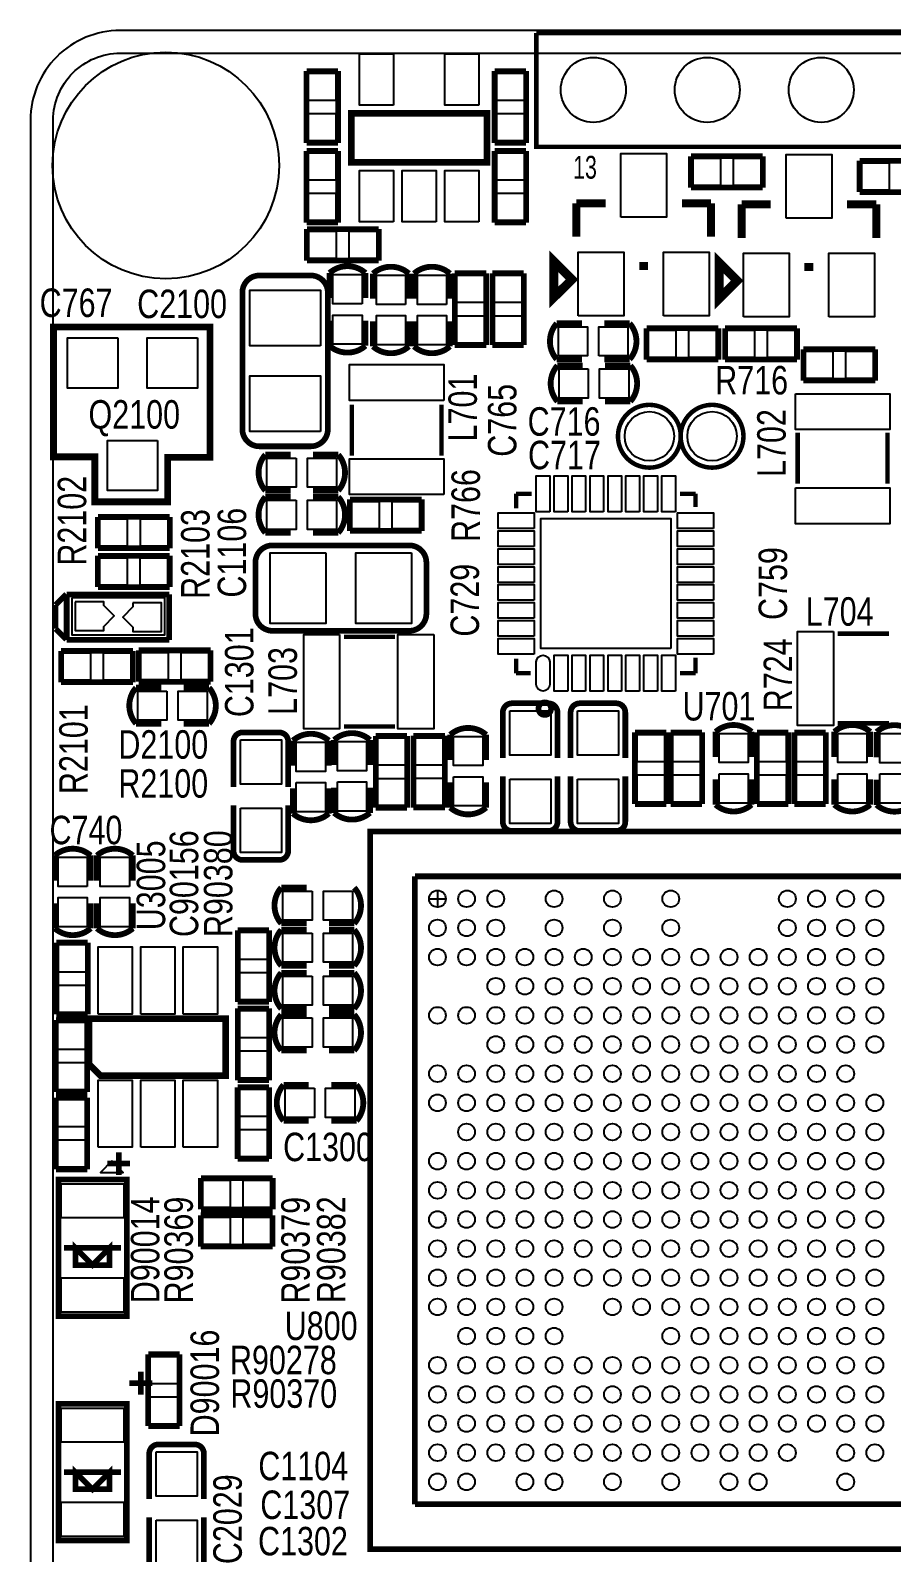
# Model space of a CAD drawing. Extents: x -9 to 138, y -41 to 19.
# Drawn here: x -9.07 to 10.12, y -14.58 to 19.36 of the extents above; entities that cross this region are included whole.
import ezdxf
from ezdxf.enums import TextEntityAlignment as Align

# ---------------------------------------------------------------- set-up
doc = ezdxf.new("R2010")
doc.units = 0
doc.header["$MEASUREMENT"] = 0
doc.layers.get('0').update_dxf_attribs({"linetype": 'CONTINUOUS'})
for name, color, linetype in [('BG_OUTLINE', 3, 'CONTINUOUS'), ('DF_DRAWING_ORIGIN', 4, 'CONTINUOUS'), ('PG_SILKSCREEN_TOP', 6, 'CONTINUOUS'), ('PG_SOLDERMASK_TOP', 5, 'CONTINUOUS'), ('PIN_SOLDERMASK_TOP', 7, 'CONTINUOUS'), ('RD_SILKSCREEN_TOP', 8, 'CONTINUOUS'), ('RKI_ALL', 9, 'CONTINUOUS')]:
    doc.layers.add(name, color=color, linetype=linetype)

# ---------------------------------------------------------------- blocks, each defined once
blk = doc.blocks.new('FIGURE_CROSS')
for points in [[(-0.5, 0), (0.5, 0)], [(0, 0.5), (0, -0.5)]]:
    blk.add_lwpolyline(points)

msp = doc.modelspace()

# ---------------------------------------------------------------- linework, layer by layer
at = {"layer": 'BG_OUTLINE', "color": 1}
msp.add_lwpolyline([(46.53, 17.36, 0.414212), (44.53, 19.359), (-7.07, 19.359, 0.414214), (-9.07, 17.36), (-9.07, 1.61), (-9.07, -35.64, 0.414214), (-7.07, -37.64), (44.53, -37.64, 0.414214), (46.53, -35.64), (46.53, -23.64)], format="xyb", close=True, dxfattribs=at)
at = {"layer": 'PG_SILKSCREEN_TOP', "color": 1}
for points, const_width in [([(2.205, 19.304), (35.225, 19.304), (35.225, 16.764)], 0.1), ([(35.225, 16.764), (2.205, 16.764), (2.205, 19.304)], 0.1), ([(-2.915, 18.453), (-2.215, 18.453)], 0.127), ([(-2.915, 16.853), (-2.915, 18.453)], 0.127), ([(-2.215, 18.453), (-2.215, 16.853)], 0.127), ([(1.276, 18.453), (1.976, 18.453)], 0.127), ([(1.276, 16.853), (1.276, 18.453)], 0.127), ([(1.976, 18.453), (1.976, 16.853)], 0.127), ([(-2.215, 16.853), (-2.915, 16.853)], 0.127), ([(-2.915, 15.075), (-2.915, 16.675)], 0.127), ([(-2.915, 16.675), (-2.215, 16.675)], 0.127), ([(-2.215, 16.675), (-2.215, 15.075)], 0.127), ([(1.976, 16.853), (1.276, 16.853)], 0.127), ([(1.276, 16.675), (1.976, 16.675)], 0.127), ([(1.276, 15.075), (1.276, 16.675)], 0.127), ([(1.976, 16.675), (1.976, 15.075)], 0.127), ([(5.652, 15.855), (5.652, 16.555)], 0.127), ([(5.652, 16.555), (7.252, 16.555)], 0.127), ([(7.252, 16.555), (7.252, 15.855)], 0.127), ([(9.411, 15.754), (9.411, 16.454)], 0.127), ([(9.411, 16.454), (11.011, 16.454)], 0.127), ([(7.252, 15.855), (5.652, 15.855)], 0.127), ([(11.011, 15.754), (9.411, 15.754)], 0.127), ([(3.097, 14.76), (3.097, 15.508)], 0.178), ([(3.097, 15.508), (3.747, 15.508)], 0.178), ([(5.448, 15.508), (6.097, 15.508)], 0.178), ([(6.097, 15.508), (6.097, 14.76)], 0.178), ([(6.78, 14.734), (6.78, 15.483)], 0.178), ([(6.78, 15.483), (7.429, 15.483)], 0.178), ([(9.131, 15.483), (9.78, 15.483)], 0.178), ([(9.78, 15.483), (9.78, 14.734)], 0.178), ([(-2.215, 15.075), (-2.915, 15.075)], 0.127), ([(-2.908, 14.23), (-2.908, 14.93)], 0.127), ([(-2.908, 14.93), (-1.308, 14.93)], 0.127), ([(-1.308, 14.93), (-1.308, 14.23)], 0.127), ([(1.976, 15.075), (1.276, 15.075)], 0.127), ([(-1.308, 14.23), (-2.908, 14.23)], 0.127), ([(-1.605, 13.953), (-1.605, 13.391)], 0.13), ([(-0.636, 13.94), (-0.636, 13.377)], 0.13), ([(0.278, 13.94), (0.278, 13.377)], 0.13), ([(0.388, 13.946), (1.088, 13.946)], 0.127), ([(0.388, 12.345), (0.388, 13.946)], 0.127), ([(1.088, 13.946), (1.088, 12.345)], 0.127), ([(1.226, 13.946), (1.926, 13.946)], 0.127), ([(1.226, 12.345), (1.226, 13.946)], 0.127), ([(1.926, 13.946), (1.926, 12.345)], 0.127), ([(4.498, 14.108), (4.697, 14.108)], 0.178), ([(8.181, 14.083), (8.38, 14.083)], 0.178), ([(-1.605, 12.328), (-1.605, 12.891)], 0.13), ([(-0.636, 12.314), (-0.636, 12.877)], 0.13), ([(0.278, 12.314), (0.278, 12.877)], 0.13), ([(4.661, 12.02), (4.661, 12.72)], 0.127), ([(4.661, 12.72), (6.261, 12.72)], 0.127), ([(6.261, 12.72), (6.261, 12.02)], 0.127), ([(6.413, 12.02), (6.413, 12.72)], 0.127), ([(6.413, 12.72), (8.014, 12.72)], 0.127), ([(8.014, 12.72), (8.014, 12.02)], 0.127), ([(1.088, 12.345), (0.388, 12.345)], 0.127), ([(1.926, 12.345), (1.226, 12.345)], 0.127), ([(8.158, 11.552), (8.158, 12.252)], 0.127), ([(8.158, 12.252), (9.759, 12.252)], 0.127), ([(9.759, 12.252), (9.759, 11.552)], 0.127), ([(2.659, 12.028), (3.222, 12.028)], 0.13), ([(2.675, 11.888), (3.237, 11.888)], 0.13), ([(4.285, 12.028), (3.722, 12.028)], 0.13), ([(4.3, 11.888), (3.737, 11.888)], 0.13), ([(6.261, 12.02), (4.661, 12.02)], 0.127), ([(8.014, 12.02), (6.413, 12.02)], 0.127), ([(9.759, 11.552), (8.158, 11.552)], 0.127), ([(-1.909, 9.878), (-1.909, 11.019)], 0.1), ([(0.091, 9.878), (0.091, 11.019)], 0.1), ([(8.03, 10.394), (8.03, 9.254)], 0.1), ([(10.03, 10.394), (10.03, 9.254)], 0.1), ([(-3.835, 9.9), (-3.273, 9.9)], 0.13), ([(-2.21, 9.9), (-2.773, 9.9)], 0.13), ([(-3.835, 8.96), (-3.273, 8.96)], 0.13), ([(-2.21, 8.96), (-2.773, 8.96)], 0.13), ([(-1.951, 8.202), (-1.951, 8.902)], 0.127), ([(-1.951, 8.902), (-0.351, 8.902)], 0.127), ([(-0.351, 8.902), (-0.351, 8.202)], 0.127), ([(1.754, 9.029), (1.754, 8.705)], 0.1), ([(2.103, 9.029), (1.754, 9.029)], 0.1), ([(5.754, 9.029), (5.405, 9.029)], 0.1), ([(5.754, 8.731), (5.754, 9.029)], 0.1), ([(-7.566, 7.815), (-7.566, 8.515)], 0.127), ([(-7.566, 8.515), (-5.966, 8.515)], 0.127), ([(-5.966, 8.515), (-5.966, 7.815)], 0.127), ([(-0.351, 8.202), (-1.951, 8.202)], 0.127), ([(-5.966, 7.815), (-7.566, 7.815)], 0.127), ([(-7.567, 6.949), (-7.567, 7.649)], 0.127), ([(-7.567, 7.649), (-5.967, 7.649)], 0.127), ([(-5.967, 7.649), (-5.967, 6.949)], 0.127), ([(-8.51, 6.549), (-8.27, 6.789)], 0.127), ([(-8.263, 6.787), (-8.263, 5.771)], 0.127), ([(-5.977, 6.787), (-8.263, 6.787)], 0.127), ([(-5.967, 6.949), (-7.567, 6.949)], 0.127), ([(-5.977, 5.771), (-5.977, 6.787)], 0.127), ([(-8.51, 6.019), (-8.51, 6.549)], 0.127), ([(-8.27, 5.779), (-8.51, 6.019)], 0.127), ([(-8.263, 5.771), (-5.977, 5.771)], 0.127), ([(-0.945, 5.839), (-2.085, 5.839)], 0.1), ([(10.064, 5.91), (8.923, 5.91)], 0.1), ([(-8.387, 4.827), (-8.387, 5.527)], 0.127), ([(-8.387, 5.527), (-6.787, 5.527)], 0.127), ([(-6.787, 5.527), (-6.787, 4.827)], 0.127), ([(-6.657, 4.839), (-6.657, 5.539)], 0.127), ([(-6.657, 5.539), (-5.057, 5.539)], 0.127), ([(-5.057, 5.539), (-5.057, 4.839)], 0.127), ([(1.754, 5.353), (1.754, 5.029)], 0.1), ([(5.754, 5.029), (5.754, 5.378)], 0.1), ([(-6.787, 4.827), (-8.387, 4.827)], 0.127), ([(-6.716, 4.705), (-6.153, 4.705)], 0.13), ([(-5.057, 4.839), (-6.657, 4.839)], 0.127), ([(-5.09, 4.705), (-5.653, 4.705)], 0.13), ([(1.754, 5.029), (2.077, 5.029)], 0.1), ([(5.405, 5.029), (5.754, 5.029)], 0.1), ([(-0.945, 3.839), (-2.085, 3.839)], 0.1), ([(4.403, 2.11), (4.403, 3.71)], 0.127), ([(4.403, 3.71), (5.103, 3.71)], 0.127), ([(5.103, 3.71), (5.103, 2.11)], 0.127), ([(5.199, 2.11), (5.199, 3.71)], 0.127), ([(5.199, 3.71), (5.899, 3.71)], 0.127), ([(5.899, 3.71), (5.899, 2.11)], 0.127), ([(6.201, 3.723), (6.201, 3.16)], 0.13), ([(7.122, 2.11), (7.122, 3.71)], 0.127), ([(7.122, 3.71), (7.822, 3.71)], 0.127), ([(7.822, 3.71), (7.822, 2.11)], 0.127), ([(7.956, 3.71), (8.656, 3.71)], 0.127), ([(7.956, 2.11), (7.956, 3.71)], 0.127), ([(8.656, 3.71), (8.656, 2.11)], 0.127), ([(8.846, 3.723), (8.846, 3.16)], 0.13), ([(10.064, 3.91), (8.923, 3.91)], 0.1), ([(9.788, 3.72), (9.788, 3.157)], 0.13), ([(-3.221, 3.527), (-3.221, 2.964)], 0.13), ([(-2.303, 3.542), (-2.303, 2.979)], 0.13), ([(-1.375, 2.03), (-1.375, 3.631)], 0.127), ([(-1.375, 3.631), (-0.675, 3.631)], 0.127), ([(-0.675, 3.631), (-0.675, 2.03)], 0.127), ([(-0.533, 3.634), (0.167, 3.634)], 0.127), ([(-0.533, 2.034), (-0.533, 3.634)], 0.127), ([(0.167, 3.634), (0.167, 2.034)], 0.127), ([(0.286, 3.658), (0.286, 3.095)], 0.13), ([(6.201, 2.097), (6.201, 2.66)], 0.13), ([(8.846, 2.097), (8.846, 2.66)], 0.13), ([(9.788, 2.094), (9.788, 2.657)], 0.13), ([(-3.221, 1.901), (-3.221, 2.464)], 0.13), ([(-2.303, 1.916), (-2.303, 2.479)], 0.13), ([(0.286, 2.032), (0.286, 2.595)], 0.13), ([(-0.675, 2.03), (-1.375, 2.03)], 0.127), ([(0.167, 2.034), (-0.533, 2.034)], 0.127), ([(5.103, 2.11), (4.403, 2.11)], 0.127), ([(5.899, 2.11), (5.199, 2.11)], 0.127), ([(7.822, 2.11), (7.122, 2.11)], 0.127), ([(8.656, 2.11), (7.956, 2.11)], 0.127), ([(-7.728, 0.965), (-7.728, 0.402)], 0.13), ([(-6.788, 0.965), (-6.788, 0.402)], 0.13), ([(-0.5, 0.5), (13.5, 0.5)], 0.127), ([(-0.5, -13.5), (-0.5, 0.5)], 0.127), ([(-3.48, 0.248), (-2.917, 0.248)], 0.13), ([(-7.728, -0.66), (-7.728, -0.098)], 0.13), ([(-6.788, -0.66), (-6.788, -0.098)], 0.13), ([(-4.45, -2.301), (-4.45, -0.701)], 0.127), ([(-4.45, -0.701), (-3.75, -0.701)], 0.127), ([(-3.75, -0.701), (-3.75, -2.301)], 0.127), ([(-3.48, -0.692), (-2.917, -0.692)], 0.13), ([(-1.854, -0.692), (-2.417, -0.692)], 0.13), ([(-8.493, -2.578), (-8.493, -0.978)], 0.127), ([(-8.493, -0.978), (-7.793, -0.978)], 0.127), ([(-7.793, -0.978), (-7.793, -2.578)], 0.127), ([(-3.48, -1.65), (-2.917, -1.65)], 0.13), ([(-1.854, -1.65), (-2.417, -1.65)], 0.13), ([(-3.75, -2.301), (-4.45, -2.301)], 0.127), ([(-8.503, -4.305), (-8.503, -2.705)], 0.127), ([(-8.503, -2.705), (-7.803, -2.705)], 0.127), ([(-7.793, -2.578), (-8.493, -2.578)], 0.127), ([(-7.803, -2.705), (-7.803, -4.305)], 0.127), ([(-4.45, -4.045), (-4.45, -2.445)], 0.127), ([(-4.45, -2.445), (-3.75, -2.445)], 0.127), ([(-3.75, -2.445), (-3.75, -4.045)], 0.127), ([(-3.48, -2.582), (-2.917, -2.582)], 0.13), ([(-1.854, -2.582), (-2.417, -2.582)], 0.13), ([(-3.75, -4.045), (-4.45, -4.045)], 0.127), ([(-7.803, -4.305), (-8.503, -4.305)], 0.127), ([(-8.503, -4.432), (-7.803, -4.432)], 0.127), ([(-8.503, -6.032), (-8.503, -4.432)], 0.127), ([(-7.803, -4.432), (-7.803, -6.032)], 0.127), ([(-4.452, -4.201), (-3.752, -4.201)], 0.127), ([(-4.452, -5.801), (-4.452, -4.201)], 0.127), ([(-3.752, -4.201), (-3.752, -5.801)], 0.127), ([(-3.429, -4.149), (-2.866, -4.149)], 0.13), ([(-1.803, -4.149), (-2.366, -4.149)], 0.13), ([(-7.102, -5.652), (-7.102, -6.16)], 0.127), ([(-3.752, -5.801), (-4.452, -5.801)], 0.127), ([(-7.803, -6.032), (-8.503, -6.032)], 0.127), ([(-6.848, -5.905), (-7.356, -5.905)], 0.127), ([(-5.272, -6.926), (-5.272, -6.226)], 0.127), ([(-5.272, -6.226), (-3.672, -6.226)], 0.127), ([(-3.672, -6.226), (-3.672, -6.926)], 0.127), ([(-5.275, -7.755), (-5.275, -7.055)], 0.127), ([(-5.275, -7.055), (-3.675, -7.055)], 0.127), ([(-3.672, -6.926), (-5.272, -6.926)], 0.127), ([(-3.675, -7.055), (-3.675, -7.755)], 0.127), ([(-7.051, -7.785), (-8.321, -7.785)], 0.127), ([(-3.675, -7.755), (-5.275, -7.755)], 0.127), ([(-6.446, -10.157), (-5.746, -10.157)], 0.127), ([(-6.446, -11.757), (-6.446, -10.157)], 0.127), ([(-5.746, -10.157), (-5.746, -11.757)], 0.127), ([(-6.609, -10.545), (-6.609, -11.053)], 0.127), ([(-6.355, -10.799), (-6.863, -10.799)], 0.127), ([(-5.746, -11.757), (-6.446, -11.757)], 0.127), ([(-7.051, -12.785), (-8.321, -12.785)], 0.127), ([(13, -13.5), (-0.5, -13.5)], 0.127)]:
    msp.add_lwpolyline(points, dxfattribs=dict(at, const_width=const_width))
for points, const_width in [([(-1.918, 16.422), (-1.918, 17.514), (1.105, 17.514), (1.105, 16.422)], 0.15), ([(2.998, 13.808), (2.597, 14.208), (2.597, 13.408)], 0.2), ([(6.681, 13.783), (6.28, 14.183), (6.28, 13.383)], 0.2), ([(-6.011, 8.849), (-7.634, 8.849), (-7.634, 9.853), (-8.556, 9.853), (-8.556, 12.748), (-5.069, 12.748), (-5.069, 9.843), (-6.011, 9.843)], 0.152), ([(14.5, 0.5), (14.5, -14.5), (-1.5, -14.5), (-1.5, 1.5), (14.5, 1.5)], 0.127), ([(-7.766, -2.671), (-4.718, -2.671), (-4.718, -3.941), (-7.512, -3.941), (-7.766, -3.687)], 0.15), ([(-6.924, -6.261), (-6.924, -9.309), (-8.448, -9.309), (-8.448, -6.261)], 0.127), ([(-8.067, -7.785), (-8.067, -8.166), (-7.305, -8.166), (-7.305, -7.785), (-7.686, -8.166)], 0.127), ([(-6.924, -11.261), (-6.924, -14.309), (-8.448, -14.309), (-8.448, -11.261)], 0.127), ([(-8.067, -12.785), (-8.067, -13.166), (-7.305, -13.166), (-7.305, -12.785), (-7.686, -13.166)], 0.127)]:
    msp.add_lwpolyline(points, close=True, dxfattribs=dict(at, const_width=const_width))
for points, const_width in [([(-4.347, 10.468), (-4.347, 13.516, -0.414207), (-3.966, 13.897), (-2.823, 13.897, -0.414213), (-2.442, 13.516), (-2.442, 10.468, -0.41422), (-2.823, 10.087), (-3.966, 10.087, -0.414214)], 0.127), ([(5.424, 10.312, 1), (4.024, 10.312, 1)], 0.1), ([(6.821, 10.312, 1), (5.421, 10.312, 1)], 0.1), ([(-0.627, 5.974), (-3.675, 5.974, -0.414214), (-4.056, 6.355), (-4.056, 7.498, -0.414214), (-3.675, 7.879), (-0.627, 7.879, -0.414214), (-0.246, 7.498), (-0.246, 6.355, -0.414214)], 0.127), ([(2.534, 4.239, 1), (2.253, 4.239, 1)], 0.127)]:
    msp.add_lwpolyline(points, format="xyb", close=True, dxfattribs=dict(at, const_width=const_width))
for points, const_width in [([(-2.405, 13.391), (-2.405, 13.953, -0.377946), (-1.605, 13.953)], 0.13), ([(-1.436, 13.377), (-1.436, 13.94, -0.377946), (-0.636, 13.94)], 0.13), ([(-0.522, 13.377), (-0.522, 13.94, -0.377946), (0.278, 13.94)], 0.13), ([(-2.405, 12.891), (-2.405, 12.328, 0.377946), (-1.605, 12.328)], 0.13), ([(-1.436, 12.877), (-1.436, 12.314, 0.377946), (-0.636, 12.314)], 0.13), ([(-0.522, 12.877), (-0.522, 12.314, 0.377946), (0.278, 12.314)], 0.13), ([(3.222, 12.828), (2.659, 12.828, 0.377946), (2.659, 12.028)], 0.13), ([(3.722, 12.828), (4.285, 12.828, -0.377946), (4.285, 12.028)], 0.13), ([(3.237, 11.088), (2.675, 11.088, -0.377946), (2.675, 11.888)], 0.13), ([(3.737, 11.088), (4.3, 11.088, 0.377946), (4.3, 11.888)], 0.13), ([(-3.273, 9.1), (-3.835, 9.1, -0.377946), (-3.835, 9.9)], 0.13), ([(-2.773, 9.1), (-2.21, 9.1, 0.377946), (-2.21, 9.9)], 0.13), ([(-3.273, 8.16), (-3.835, 8.16, -0.377946), (-3.835, 8.96)], 0.13), ([(-2.773, 8.16), (-2.21, 8.16, 0.377946), (-2.21, 8.96)], 0.13), ([(-6.153, 3.905), (-6.716, 3.905, -0.377946), (-6.716, 4.705)], 0.13), ([(-5.653, 3.905), (-5.09, 3.905, 0.377946), (-5.09, 4.705)], 0.13), ([(2.677, 3.139), (2.677, 4.155, 0.414214), (2.474, 4.358), (1.661, 4.358, 0.414202), (1.458, 4.155), (1.458, 3.139)], 0.127), ([(4.188, 3.139), (4.188, 4.155, 0.414219), (3.985, 4.358), (3.172, 4.358, 0.414197), (2.969, 4.155), (2.969, 3.139)], 0.127), ([(-3.325, 2.49), (-3.325, 3.506, 0.41422), (-3.528, 3.709), (-4.341, 3.709, 0.414208), (-4.544, 3.506), (-4.544, 2.49)], 0.127), ([(-2.421, 2.964), (-2.421, 3.527, 0.377946), (-3.221, 3.527)], 0.13), ([(-1.503, 2.979), (-1.503, 3.542, 0.377946), (-2.303, 3.542)], 0.13), ([(1.086, 3.095), (1.086, 3.658, 0.377946), (0.286, 3.658)], 0.13), ([(7.001, 3.16), (7.001, 3.723, 0.377946), (6.201, 3.723)], 0.13), ([(9.646, 3.16), (9.646, 3.723, 0.377946), (8.846, 3.723)], 0.13), ([(10.588, 3.157), (10.588, 3.72, 0.377946), (9.788, 3.72)], 0.13), ([(1.458, 2.732), (1.458, 1.716, 0.414213), (1.661, 1.513), (2.474, 1.513, 0.414225), (2.677, 1.716), (2.677, 2.732)], 0.127), ([(2.969, 2.732), (2.969, 1.716, 0.414209), (3.172, 1.513), (3.985, 1.513, 0.41423), (4.188, 1.716), (4.188, 2.732)], 0.127), ([(7.001, 2.66), (7.001, 2.097, -0.377946), (6.201, 2.097)], 0.13), ([(9.646, 2.66), (9.646, 2.097, -0.377946), (8.846, 2.097)], 0.13), ([(10.588, 2.657), (10.588, 2.094, -0.377946), (9.788, 2.094)], 0.13), ([(-2.421, 2.464), (-2.421, 1.901, -0.377946), (-3.221, 1.901)], 0.13), ([(-1.503, 2.479), (-1.503, 1.916, -0.377946), (-2.303, 1.916)], 0.13), ([(1.086, 2.595), (1.086, 2.032, -0.377946), (0.286, 2.032)], 0.13), ([(-4.544, 2.084), (-4.544, 1.068, 0.414207), (-4.341, 0.865), (-3.528, 0.865, 0.414219), (-3.325, 1.068), (-3.325, 2.084)], 0.127), ([(-8.528, 0.402), (-8.528, 0.965, -0.377946), (-7.728, 0.965)], 0.13), ([(-7.588, 0.402), (-7.588, 0.965, -0.377946), (-6.788, 0.965)], 0.13), ([(-2.917, -0.552), (-3.48, -0.552, -0.377946), (-3.48, 0.248)], 0.13), ([(-2.417, -0.552), (-1.854, -0.552, 0.377946), (-1.854, 0.248)], 0.13), ([(-8.528, -0.098), (-8.528, -0.66, 0.377946), (-7.728, -0.66)], 0.13), ([(-7.588, -0.098), (-7.588, -0.66, 0.377946), (-6.788, -0.66)], 0.13), ([(-2.917, -1.492), (-3.48, -1.492, -0.377946), (-3.48, -0.692)], 0.13), ([(-2.417, -1.492), (-1.854, -1.492, 0.377946), (-1.854, -0.692)], 0.13), ([(-2.917, -2.45), (-3.48, -2.45, -0.377946), (-3.48, -1.65)], 0.13), ([(-2.417, -2.45), (-1.854, -2.45, 0.377946), (-1.854, -1.65)], 0.13), ([(-2.917, -3.382), (-3.48, -3.382, -0.377946), (-3.48, -2.582)], 0.13), ([(-2.417, -3.382), (-1.854, -3.382, 0.377946), (-1.854, -2.582)], 0.13), ([(-2.866, -4.949), (-3.429, -4.949, -0.377946), (-3.429, -4.149)], 0.13), ([(-2.366, -4.949), (-1.803, -4.949, 0.377946), (-1.803, -4.149)], 0.13), ([(-5.204, -13.385), (-5.204, -12.369, 0.414214), (-5.407, -12.166), (-6.22, -12.166, 0.414214), (-6.423, -12.369), (-6.423, -13.385)], 0.127), ([(-6.423, -13.791), (-6.423, -14.807, 0.414214), (-6.22, -15.01), (-5.407, -15.01, 0.414214), (-5.204, -14.807), (-5.204, -13.791)], 0.127)]:
    msp.add_lwpolyline(points, format="xyb", dxfattribs=dict(at, const_width=const_width))
msp.add_lwpolyline([(-7.258, -5.846), (-7.512, -6.1), (-7.004, -6.1)], close=True, dxfattribs=at)
at = {"layer": 'PG_SOLDERMASK_TOP', "color": 1}
msp.add_lwpolyline([(-8.147, 6.706), (-8.147, 5.888), (-6.073, 5.888), (-6.073, 6.706)], close=True, dxfattribs=at)
at = {"layer": 'PIN_SOLDERMASK_TOP', "color": 1}
for points in [[(-0.975, 17.696), (-1.737, 17.696), (-1.737, 18.839), (-0.975, 18.839)], [(0.925, 17.696), (0.163, 17.696), (0.163, 18.839), (0.925, 18.839)], [(-2.87, 18.408), (-2.261, 18.408), (-2.261, 17.798), (-2.87, 17.798)], [(1.321, 18.408), (1.93, 18.408), (1.93, 17.798), (1.321, 17.798)], [(-2.87, 17.508), (-2.261, 17.508), (-2.261, 16.898), (-2.87, 16.898)], [(1.321, 17.508), (1.93, 17.508), (1.93, 16.898), (1.321, 16.898)], [(-2.261, 16.02), (-2.87, 16.02), (-2.87, 16.63), (-2.261, 16.63)], [(1.321, 16.63), (1.93, 16.63), (1.93, 16.02), (1.321, 16.02)], [(4.089, 15.197), (4.089, 16.619), (5.105, 16.619), (5.105, 15.197)], [(5.697, 15.9), (5.697, 16.51), (6.306, 16.51), (6.306, 15.9)], [(6.597, 15.9), (6.597, 16.51), (7.206, 16.51), (7.206, 15.9)], [(7.772, 15.172), (7.772, 16.594), (8.788, 16.594), (8.788, 15.172)], [(10.066, 16.408), (10.066, 15.799), (9.456, 15.799), (9.456, 16.408)], [(-0.975, 15.096), (-1.737, 15.096), (-1.737, 16.239), (-0.975, 16.239)], [(-0.025, 15.096), (-0.787, 15.096), (-0.787, 16.239), (-0.025, 16.239)], [(0.925, 15.096), (0.163, 15.096), (0.163, 16.239), (0.925, 16.239)], [(-2.261, 15.12), (-2.87, 15.12), (-2.87, 15.73), (-2.261, 15.73)], [(1.321, 15.73), (1.93, 15.73), (1.93, 15.12), (1.321, 15.12)], [(-2.253, 14.884), (-2.253, 14.275), (-2.863, 14.275), (-2.863, 14.884)], [(-1.353, 14.884), (-1.353, 14.275), (-1.963, 14.275), (-1.963, 14.884)], [(3.139, 12.997), (3.139, 14.419), (4.155, 14.419), (4.155, 12.997)], [(5.039, 12.997), (5.039, 14.419), (6.055, 14.419), (6.055, 12.997)], [(6.822, 12.972), (6.822, 14.394), (7.838, 14.394), (7.838, 12.972)], [(8.722, 12.972), (8.722, 14.394), (9.738, 14.394), (9.738, 12.972)], [(-1.68, 13.266), (-2.33, 13.266), (-2.33, 13.916), (-1.68, 13.916)], [(-0.711, 13.252), (-1.361, 13.252), (-1.361, 13.902), (-0.711, 13.902)], [(0.203, 13.252), (-0.447, 13.252), (-0.447, 13.902), (0.203, 13.902)], [(0.433, 13.9), (1.043, 13.9), (1.043, 13.291), (0.433, 13.291)], [(1.271, 13.9), (1.881, 13.9), (1.881, 13.291), (1.271, 13.291)], [(-2.607, 12.326), (-4.182, 12.326), (-4.182, 13.568), (-2.607, 13.568)], [(-1.68, 12.366), (-2.33, 12.366), (-2.33, 13.015), (-1.68, 13.015)], [(-0.711, 12.352), (-1.361, 12.352), (-1.361, 13.002), (-0.711, 13.002)], [(0.203, 12.352), (-0.447, 12.352), (-0.447, 13.002), (0.203, 13.002)], [(0.433, 13), (1.043, 13), (1.043, 12.391), (0.433, 12.391)], [(1.271, 13), (1.881, 13), (1.881, 12.391), (1.271, 12.391)], [(2.697, 12.103), (2.697, 12.753), (3.347, 12.753), (3.347, 12.103)], [(3.597, 12.103), (3.597, 12.753), (4.247, 12.753), (4.247, 12.103)], [(4.706, 12.065), (4.706, 12.675), (5.316, 12.675), (5.316, 12.065)], [(5.606, 12.065), (5.606, 12.675), (6.216, 12.675), (6.216, 12.065)], [(7.068, 12.675), (7.068, 12.065), (6.459, 12.065), (6.459, 12.675)], [(7.968, 12.675), (7.968, 12.065), (7.359, 12.065), (7.359, 12.675)], [(-7.126, 12.504), (-7.126, 11.387), (-8.244, 11.387), (-8.244, 12.504)], [(-5.348, 12.504), (-5.348, 11.387), (-6.466, 11.387), (-6.466, 12.504)], [(0.141, 11.112), (-1.959, 11.112), (-1.959, 11.912), (0.141, 11.912)], [(8.813, 12.207), (8.813, 11.598), (8.204, 11.598), (8.204, 12.207)], [(9.713, 12.207), (9.713, 11.598), (9.104, 11.598), (9.104, 12.207)], [(-2.607, 10.416), (-4.182, 10.416), (-4.182, 11.658), (-2.607, 11.658)], [(3.362, 11.813), (3.362, 11.163), (2.712, 11.163), (2.712, 11.813)], [(4.263, 11.813), (4.263, 11.163), (3.613, 11.163), (3.613, 11.813)], [(7.98, 11.26), (10.08, 11.26), (10.08, 10.46), (7.98, 10.46)], [(-6.237, 10.218), (-6.237, 9.101), (-7.355, 9.101), (-7.355, 10.218)], [(-3.148, 9.825), (-3.148, 9.175), (-3.798, 9.175), (-3.798, 9.825)], [(-2.248, 9.825), (-2.248, 9.175), (-2.898, 9.175), (-2.898, 9.825)], [(0.141, 9.012), (-1.959, 9.012), (-1.959, 9.812), (0.141, 9.812)], [(2.504, 8.629), (2.204, 8.629), (2.204, 9.429), (2.504, 9.429)], [(2.904, 8.629), (2.604, 8.629), (2.604, 9.429), (2.904, 9.429)], [(3.304, 8.629), (3.004, 8.629), (3.004, 9.429), (3.304, 9.429)], [(3.704, 8.629), (3.404, 8.629), (3.404, 9.429), (3.704, 9.429)], [(4.103, 8.629), (3.803, 8.629), (3.803, 9.429), (4.103, 9.429)], [(4.503, 8.629), (4.203, 8.629), (4.203, 9.429), (4.503, 9.429)], [(4.904, 8.629), (4.604, 8.629), (4.604, 9.429), (4.904, 9.429)], [(5.304, 8.629), (5.004, 8.629), (5.004, 9.429), (5.304, 9.429)], [(-3.148, 8.885), (-3.148, 8.235), (-3.798, 8.235), (-3.798, 8.885)], [(-2.248, 8.885), (-2.248, 8.235), (-2.898, 8.235), (-2.898, 8.885)], [(-1.296, 8.857), (-1.296, 8.247), (-1.906, 8.247), (-1.906, 8.857)], [(-0.396, 8.857), (-0.396, 8.247), (-1.005, 8.247), (-1.005, 8.857)], [(7.98, 9.16), (10.08, 9.16), (10.08, 8.36), (7.98, 8.36)], [(2.154, 8.254), (1.353, 8.254), (1.353, 8.604), (2.154, 8.604)], [(6.154, 8.254), (5.353, 8.254), (5.353, 8.604), (6.154, 8.604)], [(-7.521, 7.86), (-7.521, 8.469), (-6.911, 8.469), (-6.911, 7.86)], [(-6.621, 7.86), (-6.621, 8.469), (-6.011, 8.469), (-6.011, 7.86)], [(2.154, 7.854), (1.353, 7.854), (1.353, 8.204), (2.154, 8.204)], [(5.203, 5.579), (2.304, 5.579), (2.304, 8.479), (5.203, 8.479)], [(6.154, 7.854), (5.353, 7.854), (5.353, 8.204), (6.154, 8.204)], [(-6.912, 7.604), (-6.912, 6.994), (-7.522, 6.994), (-7.522, 7.604)], [(-6.012, 7.604), (-6.012, 6.994), (-6.622, 6.994), (-6.622, 7.604)], [(-2.486, 7.714), (-2.486, 6.139), (-3.727, 6.139), (-3.727, 7.714)], [(-0.576, 7.714), (-0.576, 6.139), (-1.817, 6.139), (-1.817, 7.714)], [(2.154, 7.454), (1.353, 7.454), (1.353, 7.804), (2.154, 7.804)], [(6.154, 7.454), (5.353, 7.454), (5.353, 7.804), (6.154, 7.804)], [(2.154, 7.054), (1.353, 7.054), (1.353, 7.404), (2.154, 7.404)], [(6.154, 7.054), (5.353, 7.054), (5.353, 7.404), (6.154, 7.404)], [(2.154, 6.654), (1.353, 6.654), (1.353, 7.004), (2.154, 7.004)], [(6.154, 6.654), (5.353, 6.654), (5.353, 7.004), (6.154, 7.004)], [(-8.07, 6.618), (-8.07, 5.982), (-7.437, 5.982), (-7.437, 6.066), (-7.437, 6.071), (-7.202, 6.306), (-7.437, 6.541), (-7.437, 6.545), (-7.437, 6.618)], [(-6.785, 6.599), (-6.785, 6.51), (-6.785, 6.506), (-7.008, 6.282), (-6.785, 6.059), (-6.785, 6.03), (-6.785, 5.962), (-6.148, 5.962), (-6.148, 6.599)], [(2.154, 6.254), (1.353, 6.254), (1.353, 6.604), (2.154, 6.604)], [(6.154, 6.254), (5.353, 6.254), (5.353, 6.604), (6.154, 6.604)], [(2.154, 5.854), (1.353, 5.854), (1.353, 6.204), (2.154, 6.204)], [(6.154, 5.854), (5.353, 5.854), (5.353, 6.204), (6.154, 6.204)], [(-2.179, 5.889), (-2.179, 3.789), (-2.979, 3.789), (-2.979, 5.889)], [(-0.079, 5.889), (-0.079, 3.789), (-0.879, 3.789), (-0.879, 5.889)], [(2.154, 5.454), (1.353, 5.454), (1.353, 5.804), (2.154, 5.804)], [(6.154, 5.454), (5.353, 5.454), (5.353, 5.804), (6.154, 5.804)], [(8.829, 5.96), (8.829, 3.86), (8.029, 3.86), (8.029, 5.96)], [(-7.732, 5.481), (-7.732, 4.872), (-8.342, 4.872), (-8.342, 5.481)], [(-6.832, 5.481), (-6.832, 4.872), (-7.442, 4.872), (-7.442, 5.481)], [(-6.003, 5.494), (-6.003, 4.884), (-6.612, 4.884), (-6.612, 5.494)], [(-5.102, 5.494), (-5.102, 4.884), (-5.712, 4.884), (-5.712, 5.494)], [(2.904, 4.629), (2.604, 4.629), (2.604, 5.429), (2.904, 5.429)], [(3.304, 4.629), (3.004, 4.629), (3.004, 5.429), (3.304, 5.429)], [(3.704, 4.629), (3.404, 4.629), (3.404, 5.429), (3.704, 5.429)], [(4.103, 4.629), (3.803, 4.629), (3.803, 5.429), (4.103, 5.429)], [(4.503, 4.629), (4.203, 4.629), (4.203, 5.429), (4.503, 5.429)], [(4.904, 4.629), (4.604, 4.629), (4.604, 5.429), (4.904, 5.429)], [(5.304, 4.629), (5.004, 4.629), (5.004, 5.429), (5.304, 5.429)], [(-6.028, 4.63), (-6.028, 3.98), (-6.678, 3.98), (-6.678, 4.63)], [(-5.128, 4.63), (-5.128, 3.98), (-5.778, 3.98), (-5.778, 4.63)], [(1.611, 4.193), (2.525, 4.193), (2.525, 3.202), (1.611, 3.202)], [(3.122, 4.193), (4.036, 4.193), (4.036, 3.202), (3.122, 3.202)], [(-4.391, 3.544), (-3.477, 3.544), (-3.477, 2.554), (-4.391, 2.554)], [(-3.146, 3.489), (-2.496, 3.489), (-2.496, 2.839), (-3.146, 2.839)], [(-2.228, 3.504), (-1.578, 3.504), (-1.578, 2.854), (-2.228, 2.854)], [(-0.72, 2.976), (-1.33, 2.976), (-1.33, 3.585), (-0.72, 3.585)], [(-0.488, 3.589), (0.122, 3.589), (0.122, 2.979), (-0.488, 2.979)], [(0.361, 3.62), (1.011, 3.62), (1.011, 2.97), (0.361, 2.97)], [(5.058, 3.055), (4.449, 3.055), (4.449, 3.665), (5.058, 3.665)], [(5.853, 3.055), (5.244, 3.055), (5.244, 3.665), (5.853, 3.665)], [(6.276, 3.685), (6.926, 3.685), (6.926, 3.035), (6.276, 3.035)], [(7.776, 3.055), (7.167, 3.055), (7.167, 3.665), (7.776, 3.665)], [(8.001, 3.665), (8.611, 3.665), (8.611, 3.055), (8.001, 3.055)], [(8.921, 3.685), (9.571, 3.685), (9.571, 3.035), (8.921, 3.035)], [(9.863, 3.682), (10.513, 3.682), (10.513, 3.032), (9.863, 3.032)], [(0.361, 2.72), (1.011, 2.72), (1.011, 2.07), (0.361, 2.07)], [(5.058, 2.155), (4.449, 2.155), (4.449, 2.765), (5.058, 2.765)], [(5.853, 2.155), (5.244, 2.155), (5.244, 2.765), (5.853, 2.765)], [(6.276, 2.785), (6.926, 2.785), (6.926, 2.135), (6.276, 2.135)], [(7.776, 2.155), (7.167, 2.155), (7.167, 2.765), (7.776, 2.765)], [(8.001, 2.765), (8.611, 2.765), (8.611, 2.155), (8.001, 2.155)], [(8.921, 2.785), (9.571, 2.785), (9.571, 2.135), (8.921, 2.135)], [(9.863, 2.782), (10.513, 2.782), (10.513, 2.132), (9.863, 2.132)], [(-3.146, 2.589), (-2.496, 2.589), (-2.496, 1.939), (-3.146, 1.939)], [(-2.228, 2.604), (-1.578, 2.604), (-1.578, 1.954), (-2.228, 1.954)], [(-0.72, 2.076), (-1.33, 2.076), (-1.33, 2.685), (-0.72, 2.685)], [(-0.488, 2.688), (0.122, 2.688), (0.122, 2.079), (-0.488, 2.079)], [(1.611, 2.669), (2.525, 2.669), (2.525, 1.678), (1.611, 1.678)], [(3.122, 2.669), (4.036, 2.669), (4.036, 1.678), (3.122, 1.678)], [(-4.391, 2.02), (-3.477, 2.02), (-3.477, 1.03), (-4.391, 1.03)], [(-7.803, 0.277), (-8.453, 0.277), (-8.453, 0.927), (-7.803, 0.927)], [(-6.863, 0.277), (-7.513, 0.277), (-7.513, 0.927), (-6.863, 0.927)], [(-7.803, -0.623), (-8.453, -0.623), (-8.453, 0.027), (-7.803, 0.027)], [(-6.863, -0.623), (-7.513, -0.623), (-7.513, 0.027), (-6.863, 0.027)], [(-2.792, 0.173), (-2.792, -0.477), (-3.442, -0.477), (-3.442, 0.173)], [(-1.892, 0.173), (-1.892, -0.477), (-2.542, -0.477), (-2.542, 0.173)], [(-3.795, -1.356), (-4.405, -1.356), (-4.405, -0.746), (-3.795, -0.746)], [(-2.792, -0.767), (-2.792, -1.417), (-3.442, -1.417), (-3.442, -0.767)], [(-1.892, -0.767), (-1.892, -1.417), (-2.542, -1.417), (-2.542, -0.767)], [(-7.838, -1.633), (-8.448, -1.633), (-8.448, -1.023), (-7.838, -1.023)], [(-7.563, -2.569), (-7.563, -1.07), (-6.801, -1.07), (-6.801, -2.569)], [(-6.613, -2.569), (-6.613, -1.07), (-5.851, -1.07), (-5.851, -2.569)], [(-5.663, -2.569), (-5.663, -1.07), (-4.901, -1.07), (-4.901, -2.569)], [(-3.795, -2.256), (-4.405, -2.256), (-4.405, -1.646), (-3.795, -1.646)], [(-7.838, -2.533), (-8.448, -2.533), (-8.448, -1.923), (-7.838, -1.923)], [(-2.792, -1.725), (-2.792, -2.375), (-3.442, -2.375), (-3.442, -1.725)], [(-1.892, -1.725), (-1.892, -2.375), (-2.542, -2.375), (-2.542, -1.725)], [(-3.795, -3.1), (-4.405, -3.1), (-4.405, -2.49), (-3.795, -2.49)], [(-2.792, -2.657), (-2.792, -3.307), (-3.442, -3.307), (-3.442, -2.657)], [(-1.892, -2.657), (-1.892, -3.307), (-2.542, -3.307), (-2.542, -2.657)], [(-7.849, -3.36), (-8.458, -3.36), (-8.458, -2.75), (-7.849, -2.75)], [(-3.795, -4), (-4.405, -4), (-4.405, -3.39), (-3.795, -3.39)], [(-7.849, -4.26), (-8.458, -4.26), (-8.458, -3.65), (-7.849, -3.65)], [(-7.563, -5.541), (-7.563, -4.042), (-6.801, -4.042), (-6.801, -5.541)], [(-6.613, -5.541), (-6.613, -4.042), (-5.851, -4.042), (-5.851, -5.541)], [(-5.663, -5.541), (-5.663, -4.042), (-4.901, -4.042), (-4.901, -5.541)], [(-4.407, -4.246), (-3.797, -4.246), (-3.797, -4.856), (-4.407, -4.856)], [(-2.741, -4.224), (-2.741, -4.874), (-3.391, -4.874), (-3.391, -4.224)], [(-1.841, -4.224), (-1.841, -4.874), (-2.491, -4.874), (-2.491, -4.224)], [(-8.458, -4.478), (-7.849, -4.478), (-7.849, -5.087), (-8.458, -5.087)], [(-8.458, -5.378), (-7.849, -5.378), (-7.849, -5.987), (-8.458, -5.987)], [(-4.407, -5.147), (-3.797, -5.147), (-3.797, -5.756), (-4.407, -5.756)], [(-8.385, -6.354), (-6.988, -6.354), (-6.988, -7.116), (-8.385, -7.116)], [(-4.617, -6.271), (-4.617, -6.881), (-5.227, -6.881), (-5.227, -6.271)], [(-3.717, -6.271), (-3.717, -6.881), (-4.326, -6.881), (-4.326, -6.271)], [(-5.23, -7.71), (-5.23, -7.1), (-4.62, -7.1), (-4.62, -7.71)], [(-4.329, -7.71), (-4.329, -7.1), (-3.72, -7.1), (-3.72, -7.71)], [(-8.385, -8.454), (-6.988, -8.454), (-6.988, -9.216), (-8.385, -9.216)], [(-6.401, -10.202), (-5.791, -10.202), (-5.791, -10.812), (-6.401, -10.812)], [(-6.401, -11.102), (-5.791, -11.102), (-5.791, -11.712), (-6.401, -11.712)], [(-8.385, -11.354), (-6.988, -11.354), (-6.988, -12.116), (-8.385, -12.116)], [(-6.271, -12.331), (-5.357, -12.331), (-5.357, -13.321), (-6.271, -13.321)], [(-8.385, -13.454), (-6.988, -13.454), (-6.988, -14.216), (-8.385, -14.216)], [(-6.271, -13.855), (-5.357, -13.855), (-5.357, -14.845), (-6.271, -14.845)]]:
    msp.add_lwpolyline(points, close=True, dxfattribs=at)
msp.add_lwpolyline([(2.504, 5.279), (2.504, 4.779, -1), (2.204, 4.779), (2.204, 5.279, -1)], format="xyb", close=True, dxfattribs=at)
for centre, radius in [((-6.054, 16.35), 2.525), ((3.475, 18.034), 0.725), ((6.015, 18.034), 0.725), ((8.555, 18.034), 0.725), ((4.724, 10.312), 0.55), ((6.121, 10.312), 0.55), ((0, 0), 0.187), ((0.65, 0), 0.187), ((1.3, 0), 0.187), ((2.6, 0), 0.187), ((3.9, 0), 0.187), ((5.2, 0), 0.187), ((7.8, 0), 0.187), ((8.45, 0), 0.187), ((9.1, 0), 0.187), ((9.75, 0), 0.187), ((0, -0.65), 0.187), ((0.65, -0.65), 0.187), ((1.3, -0.65), 0.187), ((2.6, -0.65), 0.187), ((3.9, -0.65), 0.187), ((5.2, -0.65), 0.187), ((7.8, -0.65), 0.187), ((8.45, -0.65), 0.187), ((9.1, -0.65), 0.187), ((9.75, -0.65), 0.187), ((0, -1.3), 0.187), ((0.65, -1.3), 0.187), ((1.3, -1.3), 0.187), ((1.95, -1.3), 0.187), ((2.6, -1.3), 0.187), ((3.25, -1.3), 0.187), ((3.9, -1.3), 0.187), ((4.55, -1.3), 0.187), ((5.2, -1.3), 0.187), ((5.85, -1.3), 0.187), ((6.5, -1.3), 0.187), ((7.15, -1.3), 0.187), ((7.8, -1.3), 0.187), ((8.45, -1.3), 0.187), ((9.1, -1.3), 0.187), ((9.75, -1.3), 0.187), ((1.3, -1.95), 0.187), ((1.95, -1.95), 0.187), ((2.6, -1.95), 0.187), ((3.25, -1.95), 0.187), ((3.9, -1.95), 0.187), ((4.55, -1.95), 0.187), ((5.2, -1.95), 0.187), ((5.85, -1.95), 0.187), ((6.5, -1.95), 0.187), ((7.15, -1.95), 0.187), ((7.8, -1.95), 0.187), ((8.45, -1.95), 0.187), ((9.1, -1.95), 0.187), ((9.75, -1.95), 0.187), ((0, -2.6), 0.187), ((0.65, -2.6), 0.187), ((1.3, -2.6), 0.187), ((1.95, -2.6), 0.187), ((2.6, -2.6), 0.187), ((3.25, -2.6), 0.187), ((3.9, -2.6), 0.187), ((4.55, -2.6), 0.187), ((5.2, -2.6), 0.187), ((5.85, -2.6), 0.187), ((6.5, -2.6), 0.187), ((7.15, -2.6), 0.187), ((7.8, -2.6), 0.187), ((8.45, -2.6), 0.187), ((9.1, -2.6), 0.187), ((9.75, -2.6), 0.187), ((1.3, -3.25), 0.187), ((1.95, -3.25), 0.187), ((2.6, -3.25), 0.187), ((3.25, -3.25), 0.187), ((3.9, -3.25), 0.187), ((4.55, -3.25), 0.187), ((5.2, -3.25), 0.187), ((5.85, -3.25), 0.187), ((6.5, -3.25), 0.187), ((7.15, -3.25), 0.187), ((7.8, -3.25), 0.187), ((8.45, -3.25), 0.187), ((9.1, -3.25), 0.187), ((9.75, -3.25), 0.187), ((0, -3.9), 0.187), ((0.65, -3.9), 0.187), ((1.3, -3.9), 0.187), ((1.95, -3.9), 0.187), ((2.6, -3.9), 0.187), ((3.25, -3.9), 0.187), ((3.9, -3.9), 0.187), ((4.55, -3.9), 0.187), ((5.2, -3.9), 0.187), ((5.85, -3.9), 0.187), ((6.5, -3.9), 0.187), ((7.15, -3.9), 0.187), ((7.8, -3.9), 0.187), ((8.45, -3.9), 0.187), ((9.1, -3.9), 0.187), ((0, -4.55), 0.187), ((0.65, -4.55), 0.187), ((1.3, -4.55), 0.187), ((1.95, -4.55), 0.187), ((2.6, -4.55), 0.187), ((3.25, -4.55), 0.187), ((3.9, -4.55), 0.187), ((4.55, -4.55), 0.187), ((5.2, -4.55), 0.187), ((5.85, -4.55), 0.187), ((6.5, -4.55), 0.187), ((7.15, -4.55), 0.187), ((7.8, -4.55), 0.187), ((8.45, -4.55), 0.187), ((9.1, -4.55), 0.187), ((9.75, -4.55), 0.187), ((0.65, -5.2), 0.187), ((1.3, -5.2), 0.187), ((1.95, -5.2), 0.187), ((2.6, -5.2), 0.187), ((3.25, -5.2), 0.187), ((3.9, -5.2), 0.187), ((4.55, -5.2), 0.187), ((5.2, -5.2), 0.187), ((5.85, -5.2), 0.187), ((6.5, -5.2), 0.187), ((7.15, -5.2), 0.187), ((7.8, -5.2), 0.187), ((8.45, -5.2), 0.187), ((9.1, -5.2), 0.187), ((9.75, -5.2), 0.187), ((0, -5.85), 0.187), ((0.65, -5.85), 0.187), ((1.3, -5.85), 0.187), ((1.95, -5.85), 0.187), ((2.6, -5.85), 0.187), ((3.25, -5.85), 0.187), ((3.9, -5.85), 0.187), ((4.55, -5.85), 0.187), ((5.2, -5.85), 0.187), ((5.85, -5.85), 0.187), ((6.5, -5.85), 0.187), ((7.15, -5.85), 0.187), ((7.8, -5.85), 0.187), ((8.45, -5.85), 0.187), ((9.1, -5.85), 0.187), ((9.75, -5.85), 0.187), ((0, -6.5), 0.187), ((0.65, -6.5), 0.187), ((1.3, -6.5), 0.187), ((1.95, -6.5), 0.187), ((2.6, -6.5), 0.187), ((3.25, -6.5), 0.187), ((3.9, -6.5), 0.187), ((4.55, -6.5), 0.187), ((5.2, -6.5), 0.187), ((5.85, -6.5), 0.187), ((6.5, -6.5), 0.187), ((7.15, -6.5), 0.187), ((7.8, -6.5), 0.187), ((8.45, -6.5), 0.187), ((9.1, -6.5), 0.187), ((9.75, -6.5), 0.187), ((0, -7.15), 0.187), ((0.65, -7.15), 0.187), ((1.3, -7.15), 0.187), ((1.95, -7.15), 0.187), ((2.6, -7.15), 0.187), ((3.25, -7.15), 0.187), ((3.9, -7.15), 0.187), ((4.55, -7.15), 0.187), ((5.2, -7.15), 0.187), ((5.85, -7.15), 0.187), ((6.5, -7.15), 0.187), ((7.15, -7.15), 0.187), ((7.8, -7.15), 0.187), ((8.45, -7.15), 0.187), ((9.1, -7.15), 0.187), ((9.75, -7.15), 0.187), ((0, -7.8), 0.187), ((0.65, -7.8), 0.187), ((1.3, -7.8), 0.187), ((1.95, -7.8), 0.187), ((2.6, -7.8), 0.187), ((3.25, -7.8), 0.187), ((3.9, -7.8), 0.187), ((4.55, -7.8), 0.187), ((5.2, -7.8), 0.187), ((5.85, -7.8), 0.187), ((6.5, -7.8), 0.187), ((7.15, -7.8), 0.187), ((7.8, -7.8), 0.187), ((8.45, -7.8), 0.187), ((9.1, -7.8), 0.187), ((9.75, -7.8), 0.187), ((0, -8.45), 0.187), ((0.65, -8.45), 0.187), ((1.3, -8.45), 0.187), ((1.95, -8.45), 0.187), ((2.6, -8.45), 0.187), ((3.25, -8.45), 0.187), ((3.9, -8.45), 0.187), ((4.55, -8.45), 0.187), ((5.2, -8.45), 0.187), ((5.85, -8.45), 0.187), ((6.5, -8.45), 0.187), ((7.15, -8.45), 0.187), ((7.8, -8.45), 0.187), ((8.45, -8.45), 0.187), ((9.1, -8.45), 0.187), ((9.75, -8.45), 0.187), ((0, -9.1), 0.187), ((0.65, -9.1), 0.187), ((1.3, -9.1), 0.187), ((1.95, -9.1), 0.187), ((2.6, -9.1), 0.187), ((3.9, -9.1), 0.187), ((4.55, -9.1), 0.187), ((5.2, -9.1), 0.187), ((5.85, -9.1), 0.187), ((6.5, -9.1), 0.187), ((7.15, -9.1), 0.187), ((7.8, -9.1), 0.187), ((8.45, -9.1), 0.187), ((9.1, -9.1), 0.187), ((9.75, -9.1), 0.187), ((0.65, -9.75), 0.187), ((1.3, -9.75), 0.187), ((1.95, -9.75), 0.187), ((2.6, -9.75), 0.187), ((5.2, -9.75), 0.187), ((5.85, -9.75), 0.187), ((6.5, -9.75), 0.187), ((7.15, -9.75), 0.187), ((7.8, -9.75), 0.187), ((8.45, -9.75), 0.187), ((9.1, -9.75), 0.187), ((9.75, -9.75), 0.187), ((0, -10.4), 0.187), ((0.65, -10.4), 0.187), ((1.3, -10.4), 0.187), ((1.95, -10.4), 0.187), ((2.6, -10.4), 0.187), ((3.25, -10.4), 0.187), ((3.9, -10.4), 0.187), ((4.55, -10.4), 0.187), ((5.2, -10.4), 0.187), ((5.85, -10.4), 0.187), ((6.5, -10.4), 0.187), ((7.15, -10.4), 0.187), ((7.8, -10.4), 0.187), ((8.45, -10.4), 0.187), ((9.1, -10.4), 0.187), ((9.75, -10.4), 0.187), ((0, -11.05), 0.187), ((0.65, -11.05), 0.187), ((1.3, -11.05), 0.187), ((1.95, -11.05), 0.187), ((2.6, -11.05), 0.187), ((3.25, -11.05), 0.187), ((3.9, -11.05), 0.187), ((4.55, -11.05), 0.187), ((5.2, -11.05), 0.187), ((5.85, -11.05), 0.187), ((6.5, -11.05), 0.187), ((7.15, -11.05), 0.187), ((7.8, -11.05), 0.187), ((8.45, -11.05), 0.187), ((9.1, -11.05), 0.187), ((9.75, -11.05), 0.187), ((0, -11.7), 0.187), ((0.65, -11.7), 0.187), ((1.3, -11.7), 0.187), ((1.95, -11.7), 0.187), ((2.6, -11.7), 0.187), ((3.25, -11.7), 0.187), ((3.9, -11.7), 0.187), ((4.55, -11.7), 0.187), ((5.2, -11.7), 0.187), ((5.85, -11.7), 0.187), ((6.5, -11.7), 0.187), ((7.15, -11.7), 0.187), ((7.8, -11.7), 0.187), ((8.45, -11.7), 0.187), ((9.1, -11.7), 0.187), ((9.75, -11.7), 0.187), ((0, -12.35), 0.187), ((0.65, -12.35), 0.187), ((1.3, -12.35), 0.187), ((1.95, -12.35), 0.187), ((2.6, -12.35), 0.187), ((3.25, -12.35), 0.187), ((3.9, -12.35), 0.187), ((4.55, -12.35), 0.187), ((5.2, -12.35), 0.187), ((5.85, -12.35), 0.187), ((6.5, -12.35), 0.187), ((7.15, -12.35), 0.187), ((7.8, -12.35), 0.187), ((9.1, -12.35), 0.187), ((9.75, -12.35), 0.187), ((0, -13), 0.187), ((0.65, -13), 0.187), ((1.95, -13), 0.187), ((2.6, -13), 0.187), ((3.9, -13), 0.187), ((5.2, -13), 0.187), ((6.5, -13), 0.187), ((7.15, -13), 0.187), ((9.1, -13), 0.187)]:
    msp.add_circle(centre, radius, dxfattribs=at)
at = {"layer": 'RKI_ALL', "color": 1}
msp.add_lwpolyline([(46.022, -35.64, -0.414214), (44.53, -37.132), (-7.07, -37.132, -0.414214), (-8.562, -35.64), (-8.562, 17.36, -0.414214), (-7.07, 18.851), (44.53, 18.851, -0.414212), (46.022, 17.36)], format="xyb", close=True, dxfattribs=at)

# ---------------------------------------------------------------- block references
at = {"layer": 'DF_DRAWING_ORIGIN', "color": 1, "xscale": 0.399999, "yscale": 0.399999}
msp.add_blockref('FIGURE_CROSS', (0, 0), dxfattribs=at)

# ---------------------------------------------------------------- texts
at = {"layer": 'PG_SILKSCREEN_TOP', "color": 1, "width": 0.7}
msp.add_text('13', height=0.508, dxfattribs=at).set_placement((3.025, 16.055))
at = {"layer": 'RD_SILKSCREEN_TOP', "color": 1, "width": 0.8}
for s, p in [('C767', (-8.865, 12.971)), ('R90278', (-4.623, -10.6)), ('R90370', (-4.614, -11.349))]:
    msp.add_text(s, height=0.635, dxfattribs=at).set_placement(p)
for s, p in [('C2100', (-5.69, 12.946)), ('R716', (7.004, 11.244)), ('Q2100', (-6.756, 10.482)), ('C716', (2.823, 10.324)), ('C717', (2.832, 9.576)), ('L704', (8.966, 6.088)), ('U701', (6.275, 3.975)), ('D2100', (-6.109, 3.123)), ('R2100', (-6.11, 2.254)), ('C740', (-7.833, 1.216)), ('C1300', (-2.438, -5.85)), ('U800', (-2.591, -9.838)), ('C1104', (-2.99, -12.964)), ('C1307', (-2.946, -13.828)), ('C1302', (-2.997, -14.639))]:
    msp.add_text(s, height=0.635, dxfattribs=at).set_placement(p, align=Align.CENTER)
for s, p in [('L701', (0.88, 10.952)), ('L702', (7.762, 10.161)), ('R2102', (-7.827, 8.428)), ('R2103', (-5.078, 7.687)), ('C1106', (-4.263, 7.716)), ('C1301', (-4.1, 5.051)), ('R724', (7.906, 4.993)), ('L703', (-3.131, 4.856)), ('R2101', (-7.794, 3.335))]:
    msp.add_text(s, height=0.635, rotation=90, dxfattribs=at).set_placement(p, align=Align.CENTER)
for s, p in [('C765', (1.761, 9.855)), ('R766', (0.948, 7.955)), ('C759', (7.793, 6.216)), ('C729', (0.928, 5.845)), ('C90156', (-5.331, -0.853)), ('R90380', (-4.569, -0.853)), ('U3005', (-6.067, -0.701)), ('D90014', (-6.197, -9.017)), ('R90369', (-5.45, -9.021)), ('R90379', (-2.846, -9.027)), ('R90382', (-2.051, -9.014)), ('D90016', (-4.868, -11.985)), ('C2029', (-4.36, -14.834))]:
    msp.add_text(s, height=0.635, rotation=90, dxfattribs=at).set_placement(p)

doc.saveas('drawing.dxf')
